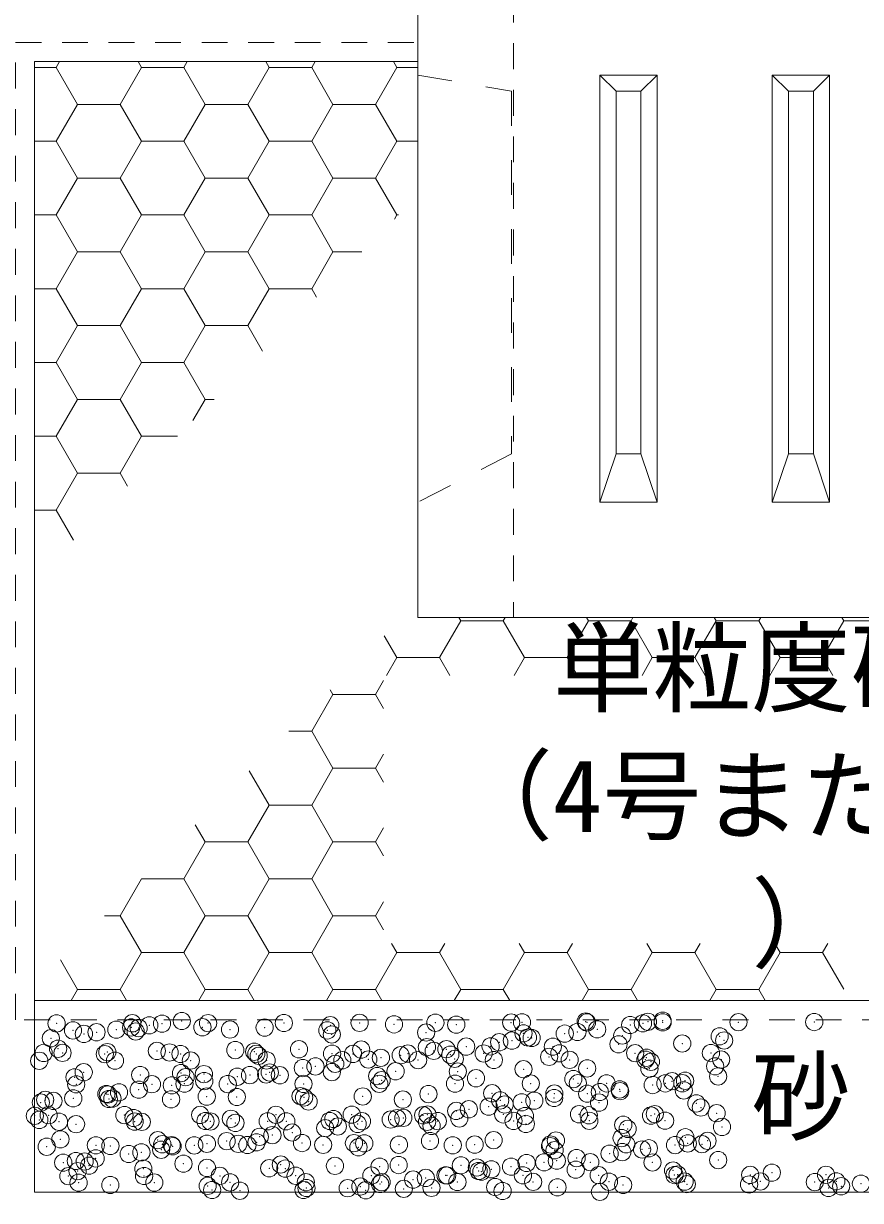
# Model space of a CAD drawing. Units: millimetres at full size; details may follow other scales. Extents: x 40781 to 122968, y -21714 to -2620.
# Drawn here: x 45344 to 45781, y -6740 to -6126 of the extents above; entities that cross this region are included whole.
import ezdxf
from ezdxf.enums import TextEntityAlignment as Align

# ---------------------------------------------------------------- set-up
doc = ezdxf.new("R2010")
doc.units = ezdxf.units.MM
doc.header["$LTSCALE"] = 18
doc.header["$PDMODE"] = 32
doc.header["$PDSIZE"] = 9
doc.linetypes.add('USER2', pattern=[1.35, 0.75, -0.6])
doc.linetypes.add('USER3', pattern=[2, 1, -1])
for name, color, linetype, lineweight in [('0_2', 7, 'Continuous', 9), ('ハッチング', 7, 'Continuous', 5), ('本体', 2, 'Continuous', 13)]:
    doc.layers.add(name, color=color, linetype=linetype, lineweight=lineweight)
doc.styles.add('ＭＳ ゴシック', font='')
doc.styles.get('ＭＳ ゴシック').set_extended_font_data('MS Gothic')

msp = doc.modelspace()

# ---------------------------------------------------------------- linework, layer by layer
at = {"layer": '0_2', "linetype": 'USER3'}
for p, q in [((45549.95, -6152.55), (45598.95, -6161)), ((45598.95, -6161), (45598.95, -6350.17)), ((45598.95, -6350.17), (45549.95, -6375.51))]:
    msp.add_line(p, q, dxfattribs=at)
at = {"layer": '0_2'}
for p, q in [((45644.95, -6152.55), (45653.45, -6161)), ((45666.45, -6161), (45674.95, -6152.55)), ((45734.95, -6152.55), (45743.45, -6161)), ((45756.45, -6161), (45764.95, -6152.55)), ((45644.95, -6375.51), (45653.45, -6350.17)), ((45666.45, -6350.17), (45674.95, -6375.51)), ((45734.95, -6375.51), (45743.45, -6350.17)), ((45756.45, -6350.17), (45764.95, -6375.51))]:
    msp.add_line(p, q, dxfattribs=at)
for points in [[(45644.95, -6152.55), (45674.95, -6152.55), (45674.95, -6375.51), (45644.95, -6375.51)], [(45734.95, -6152.55), (45764.95, -6152.55), (45764.95, -6375.51), (45734.95, -6375.51)], [(45653.45, -6161), (45666.45, -6161), (45666.45, -6350.17), (45653.45, -6350.17)], [(45743.45, -6161), (45756.45, -6161), (45756.45, -6350.17), (45743.45, -6350.17)]]:
    msp.add_lwpolyline(points, close=True, dxfattribs=at)
at = {"layer": 'ハッチング'}
for p, q in [((45361.22, -6148.58), (45362.97, -6145.55)), ((45405.67, -6148.58), (45403.93, -6145.55)), ((45427.9, -6148.58), (45429.65, -6145.55)), ((45472.35, -6148.58), (45470.6, -6145.55)), ((45494.57, -6148.58), (45496.32, -6145.55)), ((45539.02, -6148.58), (45537.28, -6145.55)), ((45349.95, -6148.58), (45361.22, -6148.58)), ((45372.34, -6167.83), (45361.22, -6148.58)), ((45394.56, -6167.83), (45405.67, -6148.58)), ((45405.68, -6148.58), (45427.9, -6148.58)), ((45439.01, -6167.83), (45427.9, -6148.58)), ((45461.24, -6167.83), (45472.35, -6148.58)), ((45472.35, -6148.58), (45494.57, -6148.58)), ((45505.69, -6167.83), (45494.57, -6148.58)), ((45527.91, -6167.83), (45539.02, -6148.58)), ((45539.03, -6148.58), (45549.95, -6148.58)), ((45361.22, -6187.08), (45372.34, -6167.83)), ((45372.34, -6167.83), (45394.56, -6167.83)), ((45405.67, -6187.08), (45394.56, -6167.83)), ((45427.9, -6187.08), (45439.01, -6167.83)), ((45439.01, -6167.83), (45461.24, -6167.83)), ((45472.35, -6187.08), (45461.24, -6167.83)), ((45494.57, -6187.08), (45505.69, -6167.83)), ((45505.69, -6167.83), (45527.91, -6167.83)), ((45539.02, -6187.08), (45527.91, -6167.83)), ((45349.95, -6187.08), (45361.22, -6187.08)), ((45372.34, -6206.32), (45361.22, -6187.08)), ((45394.56, -6206.32), (45405.67, -6187.08)), ((45405.68, -6187.08), (45427.9, -6187.08)), ((45439.01, -6206.32), (45427.9, -6187.08)), ((45461.24, -6206.32), (45472.35, -6187.08)), ((45472.35, -6187.08), (45494.57, -6187.08)), ((45505.69, -6206.32), (45494.57, -6187.08)), ((45527.91, -6206.32), (45539.02, -6187.08)), ((45539.03, -6187.08), (45549.95, -6187.08)), ((45361.22, -6225.57), (45372.34, -6206.32)), ((45372.34, -6206.32), (45394.56, -6206.32)), ((45405.67, -6225.57), (45394.56, -6206.32)), ((45427.9, -6225.57), (45439.01, -6206.32)), ((45439.01, -6206.32), (45461.24, -6206.32)), ((45472.35, -6225.57), (45461.24, -6206.32)), ((45494.57, -6225.57), (45505.69, -6206.32)), ((45505.69, -6206.32), (45527.91, -6206.32)), ((45539.02, -6225.57), (45527.91, -6206.32)), ((45349.95, -6225.57), (45361.22, -6225.57)), ((45372.34, -6244.82), (45361.22, -6225.57)), ((45394.56, -6244.82), (45405.67, -6225.57)), ((45405.68, -6225.57), (45427.9, -6225.57)), ((45439.01, -6244.82), (45427.9, -6225.57)), ((45461.24, -6244.82), (45472.35, -6225.57)), ((45472.35, -6225.57), (45494.57, -6225.57)), ((45505.69, -6244.82), (45494.57, -6225.57)), ((45537.78, -6227.72), (45539.02, -6225.57)), ((45539.03, -6225.57), (45539.93, -6225.57)), ((45361.22, -6264.07), (45372.34, -6244.82)), ((45372.34, -6244.82), (45394.56, -6244.82)), ((45405.67, -6264.07), (45394.56, -6244.82)), ((45427.9, -6264.07), (45439.01, -6244.82)), ((45439.01, -6244.82), (45461.24, -6244.82)), ((45472.35, -6264.07), (45461.24, -6244.82)), ((45494.57, -6264.07), (45505.69, -6244.82)), ((45505.69, -6244.82), (45520.69, -6244.82)), ((45349.95, -6264.07), (45361.22, -6264.07)), ((45372.34, -6283.31), (45361.22, -6264.07)), ((45394.56, -6283.31), (45405.67, -6264.07)), ((45405.68, -6264.07), (45427.9, -6264.07)), ((45439.01, -6283.31), (45427.9, -6264.07)), ((45461.24, -6283.31), (45472.35, -6264.07)), ((45472.35, -6264.07), (45494.57, -6264.07)), ((45497.09, -6268.42), (45494.57, -6264.07)), ((45361.22, -6302.56), (45372.34, -6283.31)), ((45372.34, -6283.31), (45394.56, -6283.31)), ((45405.67, -6302.56), (45394.56, -6283.31)), ((45427.9, -6302.56), (45439.01, -6283.31)), ((45439.01, -6283.31), (45461.24, -6283.31)), ((45468.91, -6296.6), (45461.24, -6283.31)), ((45349.95, -6302.56), (45361.22, -6302.56)), ((45372.34, -6321.81), (45361.22, -6302.56)), ((45394.56, -6321.81), (45405.67, -6302.56)), ((45405.68, -6302.56), (45427.9, -6302.56)), ((45439.01, -6321.81), (45427.9, -6302.56)), ((45361.22, -6341.05), (45372.34, -6321.81)), ((45372.34, -6321.81), (45394.56, -6321.81)), ((45405.67, -6341.05), (45394.56, -6321.81)), ((45432.61, -6332.89), (45439.01, -6321.81)), ((45439.01, -6321.81), (45443.7, -6321.81)), ((45349.95, -6341.05), (45361.22, -6341.05)), ((45372.34, -6360.3), (45361.22, -6341.05)), ((45394.56, -6360.3), (45405.67, -6341.05)), ((45405.68, -6341.05), (45424.45, -6341.05)), ((45361.22, -6379.55), (45372.34, -6360.3)), ((45372.34, -6360.3), (45394.56, -6360.3)), ((45398.46, -6367.05), (45394.56, -6360.3)), ((45349.95, -6379.55), (45361.22, -6379.55)), ((45370.28, -6395.23), (45361.22, -6379.55)), ((45572.36, -6437.29), (45571.36, -6435.55)), ((45594.59, -6437.29), (45595.59, -6435.55)), ((45639.04, -6437.29), (45638.03, -6435.55)), ((45661.26, -6437.29), (45662.27, -6435.55)), ((45705.71, -6437.29), (45704.71, -6435.55)), ((45727.94, -6437.29), (45728.94, -6435.55)), ((45772.39, -6437.29), (45771.38, -6435.55)), ((45561.25, -6456.54), (45572.36, -6437.29)), ((45572.36, -6437.29), (45594.59, -6437.29)), ((45605.7, -6456.54), (45594.59, -6437.29)), ((45627.92, -6456.54), (45639.04, -6437.29)), ((45639.04, -6437.29), (45661.26, -6437.29)), ((45672.37, -6456.54), (45661.26, -6437.29)), ((45694.6, -6456.54), (45705.71, -6437.29)), ((45705.71, -6437.29), (45727.94, -6437.29)), ((45739.05, -6456.54), (45727.94, -6437.29)), ((45761.27, -6456.54), (45772.39, -6437.29)), ((45772.39, -6437.29), (45794.61, -6437.29)), ((45539.02, -6456.54), (45532.46, -6445.17)), ((45533.66, -6465.82), (45539.02, -6456.54)), ((45539.03, -6456.54), (45561.25, -6456.54)), ((45566.61, -6465.82), (45561.25, -6456.54)), ((45600.34, -6465.82), (45605.7, -6456.54)), ((45605.7, -6456.54), (45627.93, -6456.54)), ((45633.29, -6465.82), (45627.92, -6456.54)), ((45667.01, -6465.82), (45672.37, -6456.54)), ((45672.38, -6456.54), (45694.6, -6456.54)), ((45699.96, -6465.82), (45694.6, -6456.54)), ((45733.69, -6465.82), (45739.05, -6456.54)), ((45739.05, -6456.54), (45761.28, -6456.54)), ((45766.64, -6465.82), (45761.27, -6456.54)), ((45505.69, -6475.79), (45504.28, -6473.35)), ((45527.91, -6475.79), (45532.13, -6468.48)), ((45494.57, -6495.03), (45505.69, -6475.79)), ((45505.69, -6475.79), (45527.91, -6475.79)), ((45532.13, -6483.1), (45527.91, -6475.79)), ((45482.6, -6495.03), (45494.57, -6495.03)), ((45505.69, -6514.28), (45494.57, -6495.03)), ((45527.91, -6514.28), (45532.13, -6506.97)), ((45472.35, -6533.53), (45462.01, -6515.62)), ((45494.57, -6533.53), (45505.69, -6514.28)), ((45505.69, -6514.28), (45527.91, -6514.28)), ((45532.13, -6521.59), (45527.91, -6514.28)), ((45461.24, -6552.78), (45472.35, -6533.53)), ((45472.35, -6533.53), (45494.57, -6533.53)), ((45505.69, -6552.78), (45494.57, -6533.53)), ((45439.01, -6552.78), (45433.83, -6543.8)), ((45527.91, -6552.78), (45532.13, -6545.47)), ((45427.9, -6572.02), (45439.01, -6552.78)), ((45439.01, -6552.78), (45461.24, -6552.78)), ((45472.35, -6572.02), (45461.24, -6552.78)), ((45494.57, -6572.02), (45505.69, -6552.78)), ((45505.69, -6552.78), (45527.91, -6552.78)), ((45532.13, -6560.09), (45527.91, -6552.78)), ((45394.56, -6591.27), (45405.67, -6572.02)), ((45405.67, -6572.02), (45405.65, -6571.98)), ((45405.68, -6572.02), (45427.9, -6572.02)), ((45439.01, -6591.27), (45427.9, -6572.02)), ((45461.24, -6591.27), (45472.35, -6572.02)), ((45472.35, -6572.02), (45494.57, -6572.02)), ((45505.69, -6591.27), (45494.57, -6572.02)), ((45527.91, -6591.27), (45532.13, -6583.96)), ((45386.36, -6591.27), (45394.56, -6591.27)), ((45405.67, -6610.52), (45394.56, -6591.27)), ((45427.9, -6610.52), (45439.01, -6591.27)), ((45439.01, -6591.27), (45461.24, -6591.27)), ((45472.35, -6610.52), (45461.24, -6591.27)), ((45494.57, -6610.52), (45505.69, -6591.27)), ((45505.69, -6591.27), (45527.91, -6591.27)), ((45532.13, -6598.58), (45527.91, -6591.27)), ((45539.02, -6610.52), (45536.24, -6605.69)), ((45561.25, -6610.52), (45564.04, -6605.69)), ((45605.7, -6610.52), (45602.91, -6605.69)), ((45627.92, -6610.52), (45630.71, -6605.69)), ((45672.37, -6610.52), (45669.59, -6605.69)), ((45694.6, -6610.52), (45697.39, -6605.69)), ((45739.05, -6610.52), (45736.26, -6605.69)), ((45761.27, -6610.52), (45764.06, -6605.69)), ((45372.34, -6629.77), (45363.38, -6614.25)), ((45394.56, -6629.77), (45405.67, -6610.52)), ((45405.68, -6610.52), (45427.9, -6610.52)), ((45439.01, -6629.77), (45427.9, -6610.52)), ((45461.24, -6629.77), (45472.35, -6610.52)), ((45472.35, -6610.52), (45494.57, -6610.52)), ((45505.69, -6629.77), (45494.57, -6610.52)), ((45527.91, -6629.77), (45539.02, -6610.52)), ((45539.03, -6610.52), (45561.25, -6610.52)), ((45572.36, -6629.77), (45561.25, -6610.52)), ((45594.59, -6629.77), (45605.7, -6610.52)), ((45605.7, -6610.52), (45627.93, -6610.52)), ((45639.04, -6629.77), (45627.92, -6610.52)), ((45661.26, -6629.77), (45672.37, -6610.52)), ((45672.38, -6610.52), (45694.6, -6610.52)), ((45705.71, -6629.77), (45694.6, -6610.52)), ((45727.94, -6629.77), (45739.05, -6610.52)), ((45739.05, -6610.52), (45761.28, -6610.52)), ((45772.29, -6629.6), (45761.27, -6610.52)), ((45369, -6635.55), (45372.34, -6629.77)), ((45372.34, -6629.77), (45394.56, -6629.77)), ((45397.9, -6635.55), (45394.56, -6629.77)), ((45435.67, -6635.55), (45439.01, -6629.77)), ((45439.01, -6629.77), (45461.24, -6629.77)), ((45464.58, -6635.55), (45461.24, -6629.77)), ((45502.35, -6635.55), (45505.69, -6629.77)), ((45505.69, -6629.77), (45527.91, -6629.77)), ((45531.25, -6635.55), (45527.91, -6629.77)), ((45569.02, -6635.55), (45572.36, -6629.77)), ((45572.36, -6629.77), (45594.59, -6629.77)), ((45597.93, -6635.55), (45594.59, -6629.77)), ((45635.7, -6635.55), (45639.04, -6629.77)), ((45639.04, -6629.77), (45661.26, -6629.77)), ((45664.6, -6635.55), (45661.26, -6629.77)), ((45702.37, -6635.55), (45705.71, -6629.77)), ((45705.71, -6629.77), (45727.94, -6629.77)), ((45731.28, -6635.55), (45727.94, -6629.77))]:
    msp.add_line(p, q, dxfattribs=at)
at = {"layer": 'ハッチング', "linetype": 'USER2', "lineweight": 9}
msp.add_lwpolyline([(45949.95, -6135.55), (46159.95, -6135.55), (46159.95, -6645.55), (45339.95, -6645.55), (45339.95, -6135.55), (45549.95, -6135.55)], dxfattribs=at)
at = {"layer": 'ハッチング', "lineweight": 20}
msp.add_lwpolyline([(45549.95, -6145.55), (45349.95, -6145.55), (45349.95, -6635.55), (46149.95, -6635.55), (46149.95, -6145.55), (45949.95, -6145.55)], dxfattribs=at)
msp.add_lwpolyline([(45349.95, -6735.55), (46149.95, -6735.55), (46149.95, -6635.55), (45349.95, -6635.55)], close=True, dxfattribs=at)
at = {"layer": 'ハッチング'}
for p in [(45361.4, -6647.46), (45400.36, -6649.54), (45400.95, -6647.39), (45404.27, -6649.9), (45409.84, -6648.45), (45416.45, -6647.58), (45426.78, -6646.22), (45437.52, -6649.47), (45440.5, -6647.32), (45470, -6649.63), (45480.04, -6647.25), (45504.31, -6648.39), (45519.59, -6647.18), (45537.55, -6647.97), (45559.14, -6647.11), (45570.04, -6648.12), (45598.69, -6647.03), (45604.34, -6646.89), (45637.58, -6646.47), (45638.24, -6646.96), (45660.85, -6648.29), (45667.46, -6647.42), (45670.07, -6646.62), (45677.78, -6646.06), (45677.79, -6646.89), (45717.34, -6646.82), (45756.89, -6646.75), (45358.41, -6655.22), (45369.97, -6651.13), (45375.66, -6652.95), (45382.27, -6652.08), (45392.59, -6650.72), (45402.7, -6651.69), (45451.92, -6650.66), (45502.74, -6651.1), (45505.08, -6653.24), (45554.31, -6652.22), (45605.13, -6652.66), (45607.47, -6654.8), (45609.41, -6655.06), (45626.66, -6652.79), (45633.27, -6651.92), (45643.6, -6650.56), (45656.7, -6653.78), (45707.51, -6654.22), (45362.18, -6660.69), (45413.75, -6661.81), (45454.69, -6661.38), (45464.57, -6662.25), (45487.93, -6660.96), (45520.42, -6661.11), (45554.72, -6659.88), (45558.29, -6661.79), (45564.9, -6660.92), (45575.23, -6659.56), (45587.97, -6659.45), (45592.48, -6657.29), (45599.09, -6656.42), (45620.45, -6659.61), (45654.75, -6658.37), (45688, -6657.95), (45709.86, -6656.36), (45352.37, -6666.98), (45354.66, -6662.88), (45364.52, -6662.83), (45386.57, -6663.5), (45387.9, -6662.46), (45391.92, -6666.91), (45420.39, -6662.62), (45426.12, -6663.43), (45431.47, -6666.84), (45465.67, -6663.36), (45466.91, -6664.39), (45471.02, -6666.77), (45505.22, -6663.28), (45510.57, -6666.7), (45516.13, -6663.37), (45524.11, -6666.29), (45530.72, -6665.42), (45541.04, -6664.06), (45544.77, -6663.21), (45550.12, -6666.62), (45566.95, -6663.81), (45569.29, -6665.95), (45584.32, -6663.14), (45589.67, -6666.55), (45618.52, -6664.93), (45623.86, -6663.07), (45629.22, -6666.48), (45663.41, -6663), (45668.77, -6666.41), (45669.34, -6665.37), (45671.68, -6667.51), (45702.96, -6662.93), (45708.32, -6666.34), (45375.57, -6672.96), (45405.07, -6674.37), (45426.39, -6673.39), (45438.32, -6673.94), (45462.35, -6674.42), (45470.8, -6674.1), (45472.67, -6673.06), (45477.95, -6674.52), (45489.92, -6670.79), (45496.53, -6669.92), (45505.11, -6672.86), (45506.86, -6668.56), (45538.35, -6672.44), (45570.84, -6672.6), (45605.14, -6671.36), (45638.38, -6670.94), (45670.87, -6671.09), (45705.17, -6669.86), (45370.77, -6675.6), (45371.65, -6679.27), (45411.2, -6679.19), (45421.55, -6679.79), (45428.16, -6678.92), (45428.73, -6675.54), (45438.49, -6677.56), (45450.75, -6679.12), (45455.74, -6675.29), (45490.3, -6679.05), (45528.77, -6674.95), (45529.85, -6678.98), (45531.11, -6677.1), (45569.4, -6678.91), (45580.34, -6676.07), (45608.95, -6678.84), (45631.16, -6676.51), (45633.5, -6678.66), (45648.5, -6678.76), (45672.56, -6679.63), (45679.17, -6678.76), (45682.73, -6677.63), (45688.05, -6678.69), (45689.49, -6677.4), (45706.74, -6675.13), (45370.11, -6686.56), (45387.36, -6684.29), (45388.21, -6684.54), (45388.7, -6686.93), (45390.55, -6686.68), (45393.98, -6683.42), (45404.3, -6682.06), (45439.78, -6685.66), (45455.49, -6685.85), (45488.73, -6685.43), (45490.6, -6686.1), (45521.22, -6685.58), (45555.52, -6684.35), (45588.77, -6683.92), (45621.12, -6686.4), (45621.25, -6684.08), (45638.37, -6684.13), (45644.98, -6683.26), (45655.31, -6681.9), (45655.55, -6682.84), (45688.8, -6682.42), (45353.18, -6688.79), (45355.46, -6687.36), (45359.79, -6687.92), (45421.19, -6687.09), (45492.94, -6688.24), (45542.16, -6687.22), (45576.61, -6692.26), (45586.94, -6690.9), (45592.98, -6687.66), (45595.32, -6689.8), (45604.19, -6688.63), (45610.8, -6687.76), (45644.55, -6688.78), (45695.37, -6689.22), (45697.71, -6691.36), (45350.03, -6695.69), (45352.37, -6697.83), (45357.27, -6695.37), (45362.63, -6698.79), (45396.82, -6695.3), (45401.6, -6696.81), (45402.18, -6698.71), (45405.87, -6698.84), (45436.37, -6695.23), (45439.12, -6698.41), (45441.73, -6698.64), (45452.42, -6697.24), (45471.6, -6698.57), (45475.92, -6695.16), (45481.28, -6698.57), (45503.99, -6698.37), (45505.91, -6697.33), (45515.47, -6695.09), (45520.83, -6698.5), (45535.82, -6697.63), (45539.15, -6696.91), (45542.43, -6696.76), (45552.75, -6695.4), (45554.8, -6698.8), (45555.02, -6695.02), (45560.38, -6698.43), (45570, -6693.13), (45571.64, -6697.07), (45594.57, -6694.94), (45599.93, -6698.36), (45605.94, -6695.83), (45634.12, -6694.87), (45639.18, -6695.41), (45639.48, -6698.28), (45671.67, -6695.56), (45673.67, -6694.8), (45679.03, -6698.21), (45705.97, -6694.33), (45371.57, -6700.07), (45454.76, -6699.39), (45484.38, -6704.4), (45501.63, -6702.13), (45508.24, -6701.26), (45518.57, -6699.9), (45557.14, -6700.95), (45606.37, -6699.93), (45657.19, -6700.36), (45659.53, -6702.51), (45708.76, -6701.49), (45363.42, -6707.95), (45381.91, -6711.07), (45389.5, -6711.4), (45414.24, -6708.39), (45416.58, -6710.54), (45421.46, -6711), (45433.26, -6711.13), (45439.87, -6710.26), (45450.2, -6708.9), (45456.29, -6710.32), (45461.01, -6710.93), (45465.81, -6709.51), (45467.45, -6706.63), (45474.06, -6705.76), (45489.53, -6709.9), (45500.56, -6710.85), (45516.63, -6709.95), (45522.02, -6710.05), (45540.11, -6710.78), (45556.32, -6708.82), (45568.19, -6711.07), (45579.66, -6710.71), (45589.57, -6708.39), (45619.01, -6711.51), (45619.21, -6710.64), (45622.05, -6708.55), (45656.35, -6707.31), (45658.76, -6710.57), (45684.27, -6710.97), (45689.6, -6706.89), (45690.88, -6710.1), (45698.31, -6710.49), (45701.2, -6708.74), (45356.26, -6711.83), (45399.07, -6715.63), (45405.68, -6714.76), (45416.01, -6713.4), (45421.99, -6711.56), (45518.97, -6712.1), (45621.35, -6713.66), (45650.08, -6715.47), (45656.69, -6714.6), (45667.02, -6713.24), (45670.58, -6712.63), (45364.89, -6720.13), (45371.5, -6719.26), (45376.06, -6719.54), (45378.4, -6721.68), (45381.82, -6717.9), (45406.67, -6723.31), (45427.63, -6720.66), (45439.92, -6722.89), (45472.4, -6723.04), (45478.45, -6721.1), (45480.79, -6723.24), (45506.71, -6721.81), (45530.02, -6722.22), (45539.95, -6721.38), (45572.44, -6721.54), (45580.83, -6722.66), (45588.32, -6723.6), (45598.65, -6722.24), (45606.74, -6720.3), (45615.9, -6719.97), (45622.51, -6719.1), (45632.4, -6723.78), (45632.83, -6717.74), (45639.98, -6719.88), (45672.47, -6720.03), (45706.77, -6718.8), (45367.53, -6727.18), (45372.37, -6724.55), (45407.08, -6727.1), (45446.63, -6727.03), (45486.18, -6726.96), (45525.73, -6726.89), (45547.53, -6728.97), (45554.14, -6728.1), (45564.46, -6726.74), (45565.28, -6726.82), (45581.71, -6724.47), (45583.17, -6724.8), (45604.83, -6726.75), (45644.38, -6726.67), (45683.22, -6724.22), (45683.93, -6726.6), (45685.56, -6726.36), (45723.48, -6726.53), (45728.83, -6729.94), (45734.79, -6725.34), (45763.03, -6726.46), (45768.38, -6729.87), (45372.89, -6730.59), (45389.45, -6731.81), (45412.44, -6730.52), (45440.27, -6732.24), (45442.61, -6734.39), (45451.99, -6730.44), (45457.09, -6734.79), (45490.33, -6734.37), (45491.54, -6730.37), (45491.84, -6733.37), (45513.34, -6733.47), (45519.95, -6732.6), (45522.82, -6734.52), (45530.28, -6731.24), (45531.09, -6730.3), (45542.66, -6733.8), (45557.12, -6733.29), (45570.63, -6730.23), (45590.37, -6732.86), (45594.22, -6734.93), (45610.18, -6730.16), (45622.85, -6733.02), (45645.04, -6735.36), (45649.73, -6730.09), (45657.15, -6731.78), (45689.28, -6730.01), (45690.4, -6731.36), (45722.89, -6731.52), (45757.19, -6730.28), (45764.35, -6733.31), (45770.96, -6732.44), (45781.28, -6731.08)]:
    msp.add_point(p, dxfattribs=at)
at = {"layer": '本体', "linetype": 'USER2'}
msp.add_line((45599.95, -6038.75), (45599.95, -6435.55), dxfattribs=at)
at = {"layer": '本体'}
for p, q in [((45549.95, -6100.55), (45549.95, -6435.55)), ((45549.95, -6435.55), (45949.95, -6435.55))]:
    msp.add_line(p, q, dxfattribs=at)

# ---------------------------------------------------------------- texts
at = {"layer": '0_2', "style": 'ＭＳ ゴシック'}
msp.add_text('砂', height=37.98, dxfattribs=at).set_placement((45749.95, -6685.55), align=Align.MIDDLE_CENTER)
at = {"layer": 'ハッチング', "style": 'ＭＳ ゴシック'}
for s, p in [('単粒度砕石', (45620.45, -6442.99)), ('（4号または5号', (45568.65, -6509.65)), ('）', (45724.05, -6576.32))]:
    msp.add_text(s, height=37.98, dxfattribs=at).set_placement(p, align=Align.TOP_LEFT)

doc.saveas('drawing.dxf')
